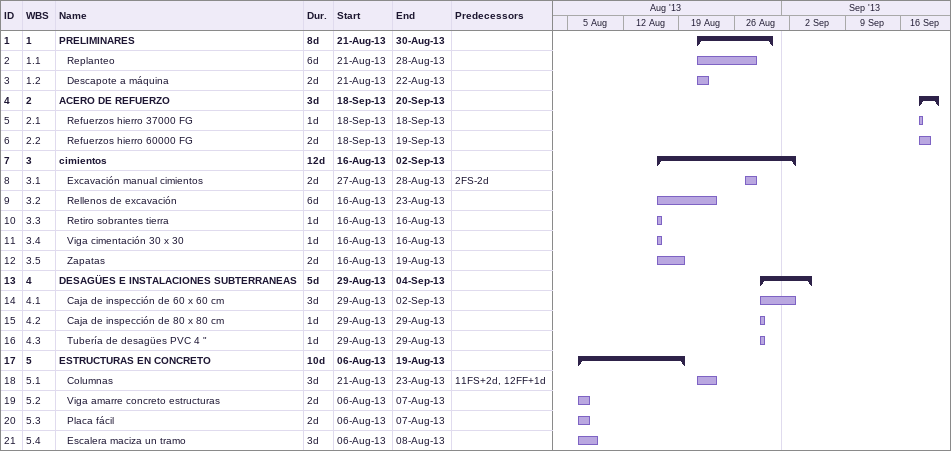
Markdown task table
| ID | WBS | Task | Duration | Start | Finish | Predecessors |
|---|---|---|---|---|---|---|
| 1 | 1 | **PRELIMINARES** | 8d | 2013-08-21 | 2013-08-30 |  |
| 2 | 1.1 | Replanteo | 6d | 2013-08-21 | 2013-08-28 |  |
| 3 | 1.2 | Descapote a máquina | 2d | 2013-08-21 | 2013-08-22 |  |
| 4 | 2 | **ACERO DE REFUERZO** | 3d | 2013-09-18 | 2013-09-20 |  |
| 5 | 2.1 | Refuerzos hierro 37000 FG | 1d | 2013-09-18 | 2013-09-18 |  |
| 6 | 2.2 | Refuerzos hierro 60000 FG | 2d | 2013-09-18 | 2013-09-19 |  |
| 7 | 3 | **cimientos** | 12d | 2013-08-16 | 2013-09-02 |  |
| 8 | 3.1 | Excavación manual cimientos | 2d | 2013-08-27 | 2013-08-28 | 2FS-2d |
| 9 | 3.2 | Rellenos de excavación | 6d | 2013-08-16 | 2013-08-23 |  |
| 10 | 3.3 | Retiro sobrantes tierra | 1d | 2013-08-16 | 2013-08-16 |  |
| 11 | 3.4 | Viga cimentación 30 x 30 | 1d | 2013-08-16 | 2013-08-16 |  |
| 12 | 3.5 | Zapatas | 2d | 2013-08-16 | 2013-08-19 |  |
| 13 | 4 | **DESAGÜES E INSTALACIONES SUBTERRANEAS** | 5d | 2013-08-29 | 2013-09-04 |  |
| 14 | 4.1 | Caja de inspección de 60 x 60 cm | 3d | 2013-08-29 | 2013-09-02 |  |
| 15 | 4.2 | Caja de inspección de 80 x 80 cm | 1d | 2013-08-29 | 2013-08-29 |  |
| 16 | 4.3 | Tubería de desagües PVC 4 " | 1d | 2013-08-29 | 2013-08-29 |  |
| 17 | 5 | **ESTRUCTURAS EN CONCRETO** | 10d | 2013-08-06 | 2013-08-19 |  |
| 18 | 5.1 | Columnas | 3d | 2013-08-21 | 2013-08-23 | 11FS+2d, 12FF+1d |
| 19 | 5.2 | Viga amarre concreto estructuras | 2d | 2013-08-06 | 2013-08-07 |  |
| 20 | 5.3 | Placa fácil | 2d | 2013-08-06 | 2013-08-07 |  |
| 21 | 5.4 | Escalera maciza un tramo | 3d | 2013-08-06 | 2013-08-08 |  |
